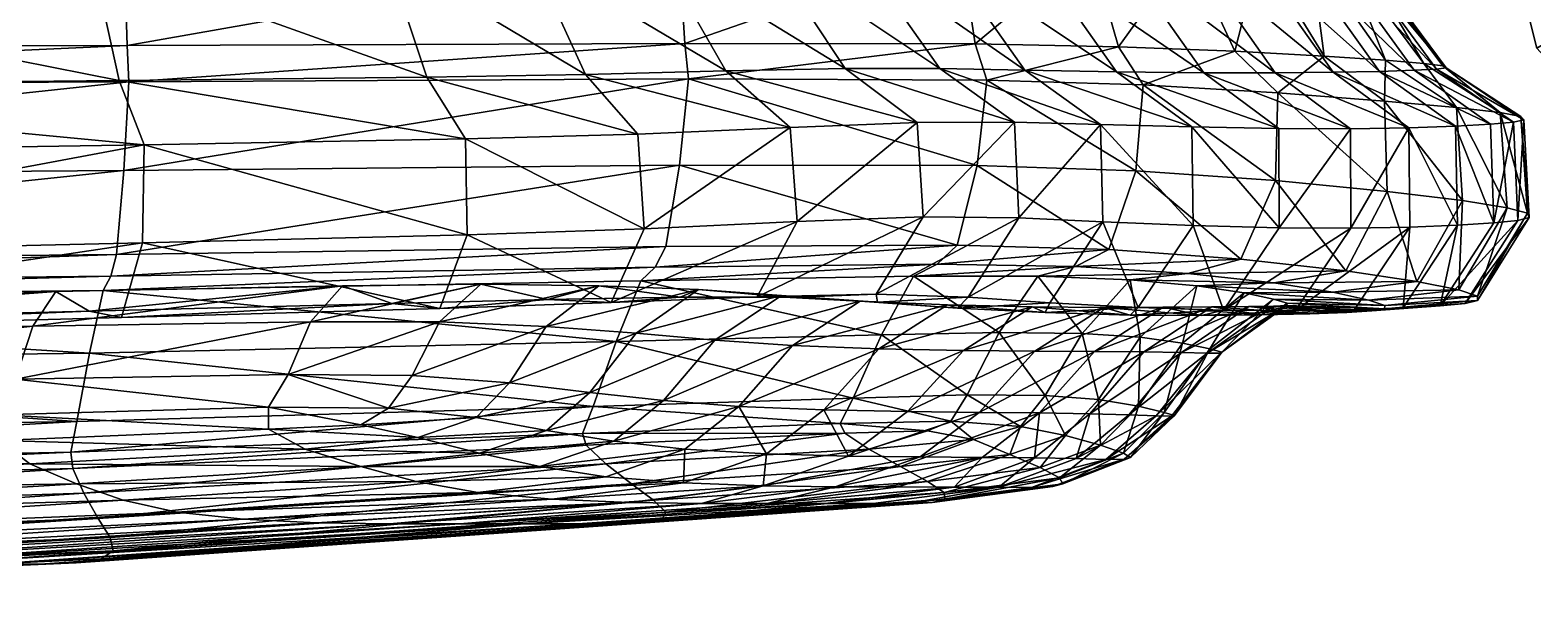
# Model space of a CAD drawing. Header units: centimetres. Extents: x -884 to 884, y -444 to 444.
# Drawn here: x -739.79 to -703.28, y -439 to -424.84 of the extents above; entities that cross this region are included whole.
import ezdxf

# ---------------------------------------------------------------- set-up
doc = ezdxf.new("R2010")
doc.units = ezdxf.units.CM
doc.layers.add('fabric', color=7, linetype='Continuous', true_color=0xb8e499)

msp = doc.modelspace()

# ---------------------------------------------------------------- meshes
at = {"layer": 'fabric', "color": 182, "true_color": 0x3900ca}
mesh = msp.add_polyface(dxfattribs=at)
corners = [(-696.89, -428.398, -52.081), (-699.29, -423.157, -51.519), (-701.56, -424.338, -70.378), (-698.921, -429.931, -70.694), (-703.185, -425.272, -95.424), (-703.468, -416.543, -70.042), (-705.185, -417.314, -95.424), (-698.813, -424.014, -39.445), (-696.453, -429.307, -40.078), (-695.513, -428.255, -39.209), (-697.679, -423.243, -38.585), (-699.633, -424.508, -40.956), (-701.592, -416.441, -40.324), (-695.822, -421.766, -39.446), (-696.57, -422.424, -38.722), (-694.576, -427.148, -39.323), (-696.562, -428.621, -45.701), (-696.993, -429.523, -45.004), (-699.517, -424.083, -44.319), (-698.977, -423.354, -45.034), (-697.12, -430, -41.598), (-699.802, -424.5, -42.771), (-697.239, -430.027, -43.438), (-701.755, -416.443, -42.134), (-701.411, -416.159, -43.669), (-701.56, -424.338, -120.47), (-698.921, -429.931, -120.153), (-696.89, -428.398, -138.767), (-699.29, -423.157, -139.329), (-703.468, -416.543, -120.805), (-699.633, -424.508, -149.891), (-698.813, -424.013, -151.402), (-696.453, -429.307, -150.769), (-695.513, -428.255, -151.638), (-697.679, -423.243, -152.262), (-701.592, -416.441, -150.523), (-696.57, -422.423, -152.125), (-698.977, -423.354, -145.813), (-696.562, -428.621, -145.146), (-699.517, -424.083, -146.528), (-696.993, -429.523, -145.843), (-699.802, -424.5, -148.077), (-697.239, -430.027, -147.409), (-697.12, -430, -149.249), (-701.755, -416.443, -148.713), (-701.411, -416.159, -147.178)]
mesh.append_faces([[corners[k] for k in face] for face in [(0, 1, 2), (3, 2, 4), (5, 2, 1), (6, 4, 2), (7, 8, 9), (9, 10, 7), (8, 7, 11), (12, 11, 7), (13, 14, 15), (14, 10, 9), (16, 17, 18), (18, 19, 16), (0, 16, 19), (19, 1, 0), (20, 11, 21), (22, 21, 18), (23, 21, 11), (24, 18, 21), (4, 25, 26), (27, 26, 25), (25, 28, 27), (28, 25, 29), (25, 4, 6), (30, 31, 32), (33, 32, 31), (31, 34, 33), (31, 30, 35), (33, 34, 36), (37, 38, 27), (27, 28, 37), (38, 37, 39), (39, 40, 38), (39, 41, 42), (41, 30, 43), (30, 41, 44), (41, 39, 45)]], dxfattribs={"vtx2": -1, "color": 182})
at = {"layer": 'fabric', "color": 224, "true_color": 0xa00075}
mesh = msp.add_polyface(dxfattribs=at)
corners = [(-789.669, -416.438, -367.071), (-789.663, -422.96, -367.694), (-758.934, -422.943, -367.455), (-758.936, -416.429, -366.83), (-797.936, -423.23, 292.154), (-797.957, -416.438, 292.063), (-772.586, -416.429, 290.861), (-772.516, -423.207, 290.969), (-737.5, -422.894, -366.738), (-737.461, -416.402, -366.105), (-724.027, -422.845, -365.967), (-723.964, -416.374, -365.331), (-731.126, -423.031, 281.17), (-731.315, -416.359, 280.998), (-727.906, -416.357, 277.95), (-727.62, -423.013, 278.066), (-738.283, -423.07, 283.595), (-738.392, -416.373, 283.397), (-715.719, -416.43, 200.404), (-715.337, -423.088, 200.46), (-717.558, -423.064, 235.201), (-717.953, -416.42, 235.148), (-724.502, -423.002, 272.134), (-724.86, -416.366, 272.071), (-722.217, -416.382, 263.893), (-721.817, -423.007, 263.924), (-719.611, -423.032, 253.984), (-720.017, -416.402, 253.949), (-717.183, -422.83, -365.567), (-717.165, -416.359, -364.941), (-752.44, -416.402, 287.328), (-752.356, -423.141, 287.488), (-789.647, -425.299, -369.798), (-758.882, -425.278, -369.559), (-772.276, -426.336, 292.675), (-797.886, -426.381, 293.861), (-751.928, -426.206, 289.202), (-737.623, -426.064, 285.263), (-730.145, -425.98, 282.68), (-726.296, -425.915, 279.318), (-722.881, -425.828, 273.041), (-719.984, -425.766, 264.504), (-717.689, -425.77, 254.36), (-715.617, -425.809, 235.452), (-714.034, -422.844, -365.085), (-716.829, -425.174, -367.617), (-723.884, -425.162, -368.061), (-723.791, -426.022, -370.131), (-737.431, -425.215, -368.845), (-758.838, -426.182, -371.631), (-737.39, -426.092, -370.922)]
mesh.append_faces([[corners[k] for k in face] for face in [(0, 1, 2), (2, 3, 0), (4, 5, 6), (6, 7, 4), (8, 9, 3), (3, 2, 8), (9, 8, 10), (10, 11, 9), (12, 13, 14), (14, 15, 12), (13, 12, 16), (16, 17, 13), (18, 19, 20), (20, 21, 18), (22, 23, 24), (24, 25, 22), (23, 22, 15), (15, 14, 23), (26, 27, 21), (21, 20, 26), (27, 26, 25), (25, 24, 27), (10, 28, 29), (30, 17, 16), (16, 31, 30), (6, 30, 31), (31, 7, 6), (32, 33, 2), (2, 1, 32), (34, 35, 4), (4, 7, 34), (36, 34, 7), (7, 31, 36), (37, 36, 31), (31, 16, 37), (38, 37, 16), (16, 12, 38), (39, 38, 12), (12, 15, 39), (40, 39, 15), (15, 22, 40), (41, 40, 22), (22, 25, 41), (42, 41, 25), (25, 26, 42), (43, 42, 26), (26, 20, 43), (44, 28, 45), (46, 45, 28), (28, 10, 46), (45, 46, 47), (48, 46, 10), (10, 8, 48), (33, 48, 8), (8, 2, 33), (48, 33, 49), (46, 48, 50)]], dxfattribs={"vtx2": -1, "color": 224})
mesh = msp.add_polyface(dxfattribs=at)
corners = [(-708.961, -423.095, -24.363), (-709.355, -416.438, -24.384), (-708.54, -416.438, -91.043), (-708.133, -423.088, -91.03), (-710.079, -423.1, 40.612), (-710.462, -416.438, 40.581), (-711.859, -416.438, 100.416), (-711.483, -423.104, 100.458), (-713.595, -416.436, 154.049), (-713.22, -423.101, 154.101), (-711.65, -422.883, -364.071), (-711.862, -416.366, -363.58), (-714.114, -416.357, -364.502), (-714.034, -422.844, -365.085), (-709.905, -422.934, -362.225), (-710.241, -416.382, -361.859), (-708.672, -422.983, -359.248), (-709.082, -416.402, -359.019), (-707.879, -423.024, -339.628), (-708.323, -416.42, -339.518), (-707.454, -423.053, -287.855), (-707.901, -416.431, -287.813), (-707.371, -423.071, -220.954), (-707.804, -416.436, -220.946), (-715.337, -423.088, 200.46), (-715.719, -416.43, 200.404), (-708.02, -416.438, -155.96), (-707.6, -423.081, -155.953), (-717.183, -422.83, -365.567), (-713.391, -425.848, 200.623), (-715.617, -425.809, 235.452), (-717.558, -423.064, 235.201), (-711.275, -425.875, 154.204), (-709.536, -425.877, 100.528), (-708.127, -425.863, 40.662), (-707, -425.841, -24.328), (-706.163, -425.814, -91.006), (-705.62, -425.786, -155.94), (-705.383, -425.753, -220.984), (-705.463, -425.708, -287.991), (-705.93, -425.648, -339.986), (-706.855, -425.571, -359.992), (-708.347, -425.473, -363.418), (-710.515, -425.351, -365.673), (-713.346, -425.24, -366.994), (-716.829, -425.174, -367.617), (-716.547, -426.052, -369.649)]
mesh.append_faces([[corners[k] for k in face] for face in [(0, 1, 2), (2, 3, 0), (1, 0, 4), (4, 5, 1), (6, 5, 4), (4, 7, 6), (8, 6, 7), (7, 9, 8), (10, 11, 12), (12, 13, 10), (11, 10, 14), (14, 15, 11), (16, 17, 15), (15, 14, 16), (17, 16, 18), (18, 19, 17), (20, 21, 19), (19, 18, 20), (21, 20, 22), (22, 23, 21), (24, 25, 8), (8, 9, 24), (26, 23, 22), (22, 27, 26), (2, 26, 27), (27, 3, 2), (28, 13, 12), (29, 30, 31), (31, 24, 29), (32, 29, 24), (24, 9, 32), (33, 32, 9), (9, 7, 33), (34, 33, 7), (7, 4, 34), (35, 34, 4), (4, 0, 35), (36, 35, 0), (0, 3, 36), (37, 36, 3), (3, 27, 37), (38, 37, 27), (27, 22, 38), (39, 38, 22), (22, 20, 39), (40, 39, 20), (20, 18, 40), (41, 40, 18), (18, 16, 41), (42, 41, 16), (16, 14, 42), (43, 42, 14), (14, 10, 43), (44, 43, 10), (10, 13, 44), (45, 44, 13), (44, 45, 46)]], dxfattribs={"vtx2": -1, "color": 224})
mesh = msp.add_polyface(dxfattribs=at)
corners = [(-789.627, -428.452, -372.388), (-789.632, -430.567, -371.486), (-758.914, -430.499, -371.262), (-758.857, -428.402, -372.157), (-789.632, -426.212, -371.868), (-758.838, -426.182, -371.631), (-772.085, -432.565, 291.848), (-771.982, -430.64, 293.634), (-751.53, -430.339, 290.331), (-751.529, -427.854, 290.729), (-772.041, -428.063, 294.168), (-737.014, -427.622, 286.77), (-737.057, -430.009, 286.487), (-751.828, -432.212, 288.687), (-737.566, -431.825, 285.004), (-737.508, -428.252, -371.466), (-724.007, -428.12, -370.694), (-723.791, -426.022, -370.131), (-737.39, -426.092, -370.922), (-737.686, -430.294, -370.59), (-724.341, -430.099, -369.844), (-729.172, -429.811, 283.732), (-729.213, -427.482, 284.032), (-724.872, -429.666, 280.074), (-725.667, -431.458, 278.843), (-729.83, -431.6, 282.355), (-729.844, -431.93, 274.312), (-728.838, -431.015, 275.669), (-725.967, -431.049, 270.267), (-739.719, -432.031, 279.07), (-739.159, -431.19, 280.753), (-732.201, -431.052, 278.533), (-732.978, -431.927, 276.961), (-758.882, -425.278, -369.559), (-789.647, -425.299, -369.798), (-751.928, -426.206, 289.202), (-737.623, -426.064, 285.263), (-772.276, -426.336, 292.675), (-725.019, -427.365, 280.417), (-730.145, -425.98, 282.68), (-737.431, -425.215, -368.845), (-723.884, -425.162, -368.061), (-789.664, -431.465, -367.006), (-759.062, -431.391, -366.79), (-758.982, -431.034, -369.067), (-789.648, -431.106, -369.289), (-737.824, -430.817, -368.401), (-738.013, -431.168, -366.141), (-724.604, -430.6, -367.675), (-724.953, -430.932, -365.445), (-730.996, -431.478, 280.476), (-727.218, -431.383, 277.277), (-738.354, -431.67, 282.912)]
mesh.append_faces([[corners[k] for k in face] for face in [(0, 1, 2), (2, 3, 0), (4, 0, 3), (3, 5, 4), (6, 7, 8), (9, 8, 7), (7, 10, 9), (8, 9, 11), (11, 12, 8), (13, 8, 12), (12, 14, 13), (15, 16, 17), (17, 18, 15), (3, 15, 18), (18, 5, 3), (15, 3, 2), (2, 19, 15), (16, 15, 19), (19, 20, 16), (21, 12, 11), (11, 22, 21), (23, 21, 22), (24, 25, 21), (12, 21, 25), (25, 14, 12), (26, 27, 28), (29, 30, 31), (32, 31, 27), (33, 34, 4), (4, 5, 33), (35, 36, 11), (11, 9, 35), (37, 35, 9), (9, 10, 37), (38, 22, 39), (36, 39, 22), (22, 11, 36), (5, 18, 40), (18, 17, 41), (42, 43, 44), (45, 44, 2), (2, 1, 45), (46, 44, 43), (43, 47, 46), (48, 46, 47), (47, 49, 48), (46, 48, 20), (20, 19, 46), (44, 46, 19), (19, 2, 44), (50, 51, 27), (27, 31, 50), (52, 50, 31), (31, 30, 52), (51, 50, 25), (25, 24, 51)]], dxfattribs={"vtx2": -1, "color": 224})
mesh = msp.add_polyface(dxfattribs=at)
corners = [(-716.78, -428.125, -370.218), (-717.268, -430.06, -369.401), (-713.577, -430.166, -368.688), (-716.547, -426.052, -369.649), (-712.925, -428.253, -369.437), (-723.791, -426.022, -370.131), (-724.007, -428.12, -370.694), (-724.341, -430.099, -369.844), (-721.154, -429.491, 273.522), (-722.127, -431.321, 272.573), (-725.667, -431.458, 278.843), (-724.872, -429.666, 280.074), (-721.324, -427.205, 273.826), (-725.019, -427.365, 280.417), (-718.237, -427.081, 265.002), (-718.093, -429.374, 264.791), (-719.23, -431.255, 264.164), (-715.763, -429.4, 254.595), (-717, -431.331, 254.232), (-715.868, -427.074, 254.691), (-713.723, -429.495, 235.694), (-729.213, -427.482, 284.032), (-729.172, -429.811, 283.732), (-716.245, -432.189, -363.752), (-715.302, -430.814, -364.655), (-718.325, -430.819, -365.087), (-719.101, -432.245, -364.099), (-724.953, -430.932, -365.445), (-727.25, -432.041, 269.315), (-725.967, -431.049, 270.267), (-723.545, -431.143, 262.696), (-730.145, -425.98, 282.68), (-726.296, -425.915, 279.318), (-722.881, -425.828, 273.041), (-719.984, -425.766, 264.504), (-717.689, -425.77, 254.36), (-715.617, -425.809, 235.452), (-713.786, -427.128, 235.688), (-716.829, -425.174, -367.617), (-717.749, -430.525, -367.272), (-724.604, -430.6, -367.675), (-714.391, -430.58, -366.697), (-719.202, -431.448, 253.761), (-717.26, -431.592, 235.242), (-719.621, -431.423, 234.981), (-721.532, -431.283, 253.325), (-721.324, -431.336, 263.414), (-715.017, -431.465, 235.527), (-723.995, -431.324, 271.421), (-727.218, -431.383, 277.277), (-728.838, -431.015, 275.669)]
mesh.append_faces([[corners[k] for k in face] for face in [(0, 1, 2), (3, 0, 4), (0, 3, 5), (5, 6, 0), (1, 0, 6), (6, 7, 1), (8, 9, 10), (10, 11, 8), (12, 8, 11), (11, 13, 12), (8, 12, 14), (14, 15, 8), (9, 8, 15), (15, 16, 9), (17, 18, 16), (16, 15, 17), (19, 17, 15), (15, 14, 19), (18, 17, 20), (21, 13, 11), (22, 11, 10), (23, 24, 25), (26, 25, 27), (28, 29, 30), (31, 32, 13), (33, 34, 14), (14, 12, 33), (32, 33, 12), (12, 13, 32), (35, 36, 37), (37, 19, 35), (34, 35, 19), (19, 14, 34), (5, 3, 38), (39, 40, 27), (27, 25, 39), (41, 39, 25), (25, 24, 41), (2, 1, 39), (40, 39, 1), (1, 7, 40), (42, 43, 44), (44, 45, 42), (46, 42, 45), (45, 30, 46), (42, 46, 16), (16, 18, 42), (43, 42, 18), (18, 47, 43), (48, 46, 30), (30, 29, 48), (49, 48, 29), (29, 50, 49), (48, 49, 10), (10, 9, 48), (46, 48, 9), (9, 16, 46)]], dxfattribs={"vtx2": -1, "color": 224})
mesh = msp.add_polyface(dxfattribs=at)
corners = [(-707.698, -429.653, 100.675), (-709.052, -431.657, 100.703), (-710.794, -431.647, 154.402), (-709.44, -429.646, 154.391), (-707.71, -427.234, 100.606), (-709.452, -427.232, 154.316), (-713.577, -430.166, -368.688), (-712.925, -428.253, -369.437), (-716.78, -428.125, -370.218), (-712.744, -426.169, -368.891), (-716.547, -426.052, -369.649), (-709.533, -428.489, -367.749), (-710.373, -430.402, -367.133), (-707.824, -430.688, -364.534), (-706.817, -428.757, -364.981), (-709.47, -426.358, -367.271), (-706.881, -426.561, -364.612), (-715.763, -429.4, 254.595), (-715.868, -427.074, 254.691), (-713.786, -427.128, 235.688), (-713.723, -429.495, 235.694), (-715.017, -431.465, 235.527), (-717, -431.331, 254.232), (-711.532, -429.585, 200.845), (-712.866, -431.577, 200.797), (-711.562, -427.188, 200.786), (-712.815, -432.3, -361.5), (-711.441, -431.049, -362.002), (-713.059, -430.902, -363.738), (-714.226, -432.211, -363.016), (-715.302, -430.814, -364.655), (-713.391, -425.848, 200.623), (-711.275, -425.875, 154.204), (-715.617, -425.809, 235.452), (-709.536, -425.877, 100.528), (-708.127, -425.863, 40.662), (-706.293, -427.21, 40.719), (-710.515, -425.351, -365.673), (-713.346, -425.24, -366.994), (-708.347, -425.473, -363.418), (-717.749, -430.525, -367.272), (-714.391, -430.58, -366.697), (-711.661, -430.753, -365.454), (-709.571, -430.982, -363.277), (-708.134, -431.206, -359.901), (-710.294, -431.222, -359.112), (-707.263, -431.397, -339.928), (-709.576, -431.378, -339.557), (-706.099, -430.943, -360.683), (-706.874, -431.527, -287.961), (-709.245, -431.475, -287.823)]
mesh.append_faces([[corners[k] for k in face] for face in [(0, 1, 2), (2, 3, 0), (4, 0, 3), (3, 5, 4), (6, 7, 8), (7, 9, 10), (11, 12, 13), (13, 14, 11), (15, 11, 14), (14, 16, 15), (11, 15, 9), (9, 7, 11), (12, 11, 7), (7, 6, 12), (17, 18, 19), (19, 20, 17), (20, 21, 22), (23, 3, 2), (2, 24, 23), (20, 23, 24), (24, 21, 20), (23, 20, 19), (19, 25, 23), (3, 23, 25), (25, 5, 3), (26, 27, 28), (29, 28, 30), (31, 32, 5), (5, 25, 31), (33, 31, 25), (25, 19, 33), (34, 35, 36), (36, 4, 34), (32, 34, 4), (4, 5, 32), (37, 38, 9), (9, 15, 37), (39, 37, 15), (15, 16, 39), (10, 9, 38), (40, 41, 6), (42, 41, 30), (30, 28, 42), (43, 42, 28), (28, 27, 43), (42, 43, 13), (13, 12, 42), (41, 42, 12), (12, 6, 41), (44, 43, 27), (27, 45, 44), (46, 44, 45), (45, 47, 46), (43, 44, 48), (48, 13, 43), (49, 46, 47), (47, 50, 49)]], dxfattribs={"vtx2": -1, "color": 224})
mesh = msp.add_polyface(dxfattribs=at)
corners = [(-707.698, -429.653, 100.675), (-707.71, -427.234, 100.606), (-706.293, -427.21, 40.719), (-706.266, -429.623, 40.77), (-709.052, -431.657, 100.703), (-707.608, -431.63, 40.791), (-705.106, -429.576, -24.252), (-704.228, -429.519, -90.958), (-705.529, -431.534, -90.951), (-706.428, -431.586, -24.238), (-705.155, -427.17, -24.288), (-704.303, -427.122, -90.98), (-703.405, -429.289, -288.158), (-704.625, -431.303, -288.1), (-704.619, -431.408, -220.998), (-703.367, -429.388, -221.015), (-703.567, -426.939, -288.125), (-703.497, -427.014, -221.012), (-704.072, -426.842, -340.341), (-703.899, -429.155, -340.441), (-705.074, -431.153, -340.299), (-704.987, -428.979, -360.964), (-706.099, -430.943, -360.683), (-705.129, -426.719, -360.736), (-706.881, -426.561, -364.612), (-706.817, -428.757, -364.981), (-707.824, -430.688, -364.534), (-703.645, -429.46, -155.913), (-704.923, -431.48, -155.91), (-703.747, -427.073, -155.925), (-707, -425.841, -24.328), (-706.163, -425.814, -91.006), (-708.127, -425.863, 40.662), (-705.62, -425.786, -155.94), (-705.383, -425.753, -220.984), (-705.463, -425.708, -287.991), (-705.93, -425.648, -339.986), (-706.855, -425.571, -359.992), (-708.347, -425.473, -363.418), (-708.134, -431.206, -359.901), (-707.263, -431.397, -339.928), (-706.874, -431.527, -287.961)]
mesh.append_faces([[corners[k] for k in face] for face in [(0, 1, 2), (2, 3, 0), (4, 0, 3), (3, 5, 4), (6, 7, 8), (8, 9, 6), (3, 6, 9), (9, 5, 3), (6, 3, 2), (2, 10, 6), (7, 6, 10), (10, 11, 7), (12, 13, 14), (14, 15, 12), (16, 12, 15), (15, 17, 16), (12, 16, 18), (18, 19, 12), (13, 12, 19), (19, 20, 13), (21, 22, 20), (20, 19, 21), (23, 21, 19), (19, 18, 23), (21, 23, 24), (24, 25, 21), (22, 21, 25), (25, 26, 22), (27, 28, 8), (8, 7, 27), (29, 27, 7), (7, 11, 29), (27, 29, 17), (17, 15, 27), (28, 27, 15), (15, 14, 28), (30, 31, 11), (11, 10, 30), (32, 30, 10), (10, 2, 32), (33, 34, 17), (17, 29, 33), (31, 33, 29), (29, 11, 31), (35, 36, 18), (18, 16, 35), (34, 35, 16), (16, 17, 34), (37, 38, 24), (24, 23, 37), (36, 37, 23), (23, 18, 36), (39, 40, 20), (20, 22, 39), (14, 13, 41), (40, 41, 13), (13, 20, 40)]], dxfattribs={"vtx2": -1, "color": 224})
mesh = msp.add_polyface(dxfattribs=at)
corners = [(-788.474, -438.891, -287.743), (-759.168, -438.59, -287.762), (-759.034, -438.376, -339.502), (-787.643, -439.002, -220.644), (-759.541, -438.697, -220.747), (-760.259, -438.733, -155.413), (-753.552, -434.544, 278.656), (-753.527, -435.356, 275.404), (-772.712, -435.868, 276.943), (-772.76, -434.881, 280.901), (-753.352, -433.542, 280.738), (-772.738, -433.752, 283.529), (-740.142, -433.32, 277.607), (-740.535, -434.184, 276.105), (-751.53, -430.339, 290.331), (-751.828, -432.212, 288.687), (-772.085, -432.565, 291.848), (-789.659, -437.75, -361.905), (-759.104, -437.489, -361.843), (-759.19, -436.755, -363.546), (-789.321, -438.67, -339.514), (-759.032, -438.019, -359.012), (-789.629, -438.302, -359.048), (-738.48, -436.089, -363.251), (-738.746, -435.495, -364.047), (-759.257, -436.028, -364.449), (-737.846, -437.169, -358.905), (-738.135, -436.705, -361.656), (-737.769, -437.493, -339.454), (-738.059, -437.687, -287.761), (-738.668, -437.784, -220.821), (-739.545, -437.816, -155.631), (-761.426, -438.733, -89.888), (-738.654, -434.345, -364.632), (-759.234, -434.675, -365.166), (-759.269, -435.517, -364.878), (-738.796, -435.097, -364.403), (-770.463, -438.59, 202.839), (-749.457, -437.687, 202.091), (-747.877, -437.784, 156.724), (-769.077, -438.697, 158.407), (-771.413, -438.376, 235.362), (-750.741, -437.493, 235.565), (-772.536, -436.755, 271.013), (-753.069, -436.088, 270.184), (-752.379, -436.705, 262.941), (-772.271, -437.489, 263.141), (-739.791, -435.377, 269.141), (-771.956, -438.019, 253.36), (-751.659, -437.169, 253.625), (-763.146, -438.733, -22.298), (-742.349, -437.816, -23.13), (-740.751, -437.816, -90.349), (-765.164, -438.733, 43.76), (-744.175, -437.816, 42.491), (-767.226, -438.733, 104.688), (-746.067, -437.816, 102.983), (-759.156, -432.952, -365.646), (-789.669, -433.039, -365.846), (-759.062, -431.391, -366.79), (-789.664, -431.465, -367.006), (-753.134, -432.241, 282.451), (-772.704, -432.439, 285.473), (-752.816, -431.46, 284.222), (-772.592, -431.711, 287.301), (-739.719, -432.031, 279.07), (-738.341, -432.69, -365.048), (-772.337, -432.337, 289.581), (-752.319, -432.018, 286.475)]
mesh.append_faces([[corners[k] for k in face] for face in [(0, 1, 2), (3, 4, 1), (5, 4, 3), (6, 7, 8), (8, 9, 6), (10, 6, 9), (9, 11, 10), (6, 10, 12), (7, 6, 13), (14, 15, 16), (17, 18, 19), (20, 2, 21), (22, 21, 18), (23, 19, 18), (24, 25, 19), (26, 21, 2), (27, 18, 21), (28, 2, 1), (29, 1, 4), (30, 4, 5), (31, 5, 32), (33, 34, 35), (36, 35, 25), (37, 38, 39), (39, 40, 37), (38, 37, 41), (41, 42, 38), (43, 44, 45), (45, 46, 43), (44, 43, 8), (8, 7, 44), (47, 44, 7), (48, 49, 42), (42, 41, 48), (49, 48, 46), (46, 45, 49), (50, 51, 52), (52, 32, 50), (51, 50, 53), (53, 54, 51), (55, 56, 54), (54, 53, 55), (56, 55, 40), (40, 39, 56), (34, 57, 58), (57, 59, 60), (61, 10, 11), (11, 62, 61), (63, 61, 62), (62, 64, 63), (10, 61, 65), (59, 57, 66), (57, 34, 33), (67, 68, 63), (63, 64, 67), (68, 67, 16), (16, 15, 68)]], dxfattribs={"vtx2": -1, "color": 224})
mesh = msp.add_polyface(dxfattribs=at)
corners = [(-718.165, -435.211, 100.86), (-720.229, -435.935, 101.011), (-721.977, -435.91, 154.679), (-719.908, -435.188, 154.501), (-716.732, -434.127, 100.759), (-718.472, -434.107, 154.39), (-715.262, -434.14, 40.836), (-716.66, -435.22, 40.911), (-718.68, -435.938, 41.023), (-716.25, -435.945, -90.881), (-717.339, -435.941, -24.093), (-715.387, -435.234, -24.166), (-714.777, -435.715, -339.366), (-717.583, -436.074, -339.373), (-717.565, -436.236, -287.746), (-724.43, -436.722, -287.751), (-724.839, -436.808, -220.869), (-717.873, -436.317, -220.893), (-714.695, -435.86, -287.746), (-718.447, -436.344, -155.852), (-719.306, -436.344, -90.815), (-715.455, -435.95, -155.883), (-720.105, -434.397, -363.651), (-719.997, -434.632, -363.403), (-717.989, -434.576, -363.202), (-717.42, -434.344, -363.365), (-719.789, -433.779, -363.792), (-717.018, -433.7, -363.489), (-715.724, -434.468, -362.743), (-716.868, -434.79, -362.728), (-715.985, -435.149, -361.328), (-721.896, -435.133, 200.658), (-720.504, -434.067, 200.569), (-720.47, -436.344, -23.973), (-721.879, -436.344, 41.206), (-719.411, -435.018, -362.776), (-718.644, -435.446, -361.357), (-724.345, -436.549, -339.4), (-717.989, -435.804, -358.732), (-715.248, -435.468, -358.717), (-724.641, -436.261, -358.79), (-715.375, -432.638, 100.663), (-717.114, -432.621, 154.288), (-719.101, -432.245, -364.099), (-716.245, -432.189, -363.752), (-718.325, -430.819, -365.087), (-719.167, -432.582, 200.493), (-722.566, -433.985, 234.884), (-717.502, -431.514, 200.495), (-721.268, -432.503, 234.884), (-719.621, -431.423, 234.981), (-715.442, -431.563, 154.247), (-717.26, -431.592, 235.242), (-715.129, -431.699, 200.638)]
mesh.append_faces([[corners[k] for k in face] for face in [(0, 1, 2), (2, 3, 0), (4, 0, 3), (3, 5, 4), (0, 4, 6), (6, 7, 0), (1, 0, 7), (7, 8, 1), (9, 10, 11), (7, 11, 10), (10, 8, 7), (12, 13, 14), (15, 14, 13), (16, 17, 14), (18, 14, 17), (19, 20, 9), (9, 21, 19), (17, 19, 21), (19, 17, 16), (22, 23, 24), (24, 25, 22), (26, 22, 25), (25, 27, 26), (28, 29, 30), (27, 25, 28), (29, 28, 25), (25, 24, 29), (3, 31, 32), (32, 5, 3), (33, 10, 9), (9, 20, 33), (10, 33, 34), (34, 8, 10), (1, 8, 34), (29, 35, 36), (36, 30, 29), (35, 29, 24), (24, 23, 35), (37, 13, 38), (39, 38, 13), (38, 39, 30), (30, 36, 38), (40, 38, 36), (41, 4, 5), (5, 42, 41), (43, 26, 27), (27, 44, 43), (45, 43, 44), (46, 32, 47), (48, 46, 49), (49, 50, 48), (46, 48, 51), (51, 42, 46), (32, 46, 42), (42, 5, 32), (52, 53, 48), (48, 50, 52)]], dxfattribs={"vtx2": -1, "color": 224})
mesh = msp.add_polyface(dxfattribs=at)
corners = [(-715.387, -435.234, -24.166), (-714.373, -435.251, -90.922), (-716.25, -435.945, -90.881), (-716.66, -435.22, 40.911), (-715.262, -434.14, 40.836), (-714.042, -434.16, -24.215), (-713.091, -434.185, -90.948), (-717.565, -436.236, -287.746), (-714.695, -435.86, -287.746), (-714.777, -435.715, -339.366), (-717.873, -436.317, -220.893), (-714.94, -435.93, -220.903), (-715.455, -435.95, -155.883), (-713.052, -435.227, -287.751), (-713.211, -435.267, -220.911), (-711.983, -434.204, -287.759), (-712.236, -434.13, -339.39), (-713.224, -435.12, -339.373), (-715.985, -435.149, -361.328), (-714.636, -434.687, -361.345), (-715.724, -434.468, -362.743), (-715.126, -433.719, -362.836), (-713.834, -433.818, -361.403), (-717.018, -433.7, -363.489), (-713.778, -434.923, -358.73), (-715.248, -435.468, -358.717), (-712.862, -433.978, -358.763), (-713.65, -435.269, -155.902), (-712.431, -434.211, -155.915), (-712.061, -434.222, -220.917), (-717.583, -436.074, -339.373), (-713.704, -431.577, 100.615), (-715.375, -432.638, 100.663), (-717.114, -432.621, 154.288), (-715.442, -431.563, 154.247), (-712.259, -431.573, 40.728), (-713.924, -432.645, 40.765), (-716.732, -434.127, 100.759), (-712.733, -432.657, -24.262), (-711.817, -432.67, -90.975), (-714.226, -432.211, -363.016), (-712.815, -432.3, -361.5), (-713.059, -430.902, -363.738), (-715.302, -430.814, -364.655), (-716.245, -432.189, -363.752), (-713.065, -431.762, 154.319), (-715.129, -431.699, 200.638), (-717.502, -431.514, 200.495), (-717.26, -431.592, 235.242), (-715.017, -431.465, 235.527), (-712.866, -431.577, 200.797)]
mesh.append_faces([[corners[k] for k in face] for face in [(0, 1, 2), (0, 3, 4), (4, 5, 0), (1, 0, 5), (5, 6, 1), (7, 8, 9), (10, 11, 8), (12, 11, 10), (13, 8, 11), (11, 14, 13), (15, 13, 14), (16, 17, 13), (8, 13, 17), (17, 9, 8), (18, 19, 20), (21, 20, 19), (19, 22, 21), (20, 21, 23), (24, 25, 9), (9, 17, 24), (26, 24, 17), (17, 16, 26), (24, 26, 22), (22, 19, 24), (25, 24, 19), (19, 18, 25), (27, 12, 2), (2, 1, 27), (28, 27, 1), (1, 6, 28), (29, 14, 27), (12, 27, 14), (14, 11, 12), (30, 9, 25), (31, 32, 33), (33, 34, 31), (32, 31, 35), (35, 36, 32), (37, 32, 36), (36, 4, 37), (38, 5, 4), (4, 36, 38), (5, 38, 39), (39, 6, 5), (40, 21, 22), (22, 41, 40), (42, 40, 41), (43, 44, 40), (21, 40, 44), (44, 23, 21), (41, 22, 26), (31, 34, 45), (46, 45, 34), (34, 47, 46), (46, 48, 49), (49, 50, 46), (45, 46, 50)]], dxfattribs={"vtx2": -1, "color": 224})
mesh = msp.add_polyface(dxfattribs=at)
corners = [(-740.142, -433.32, 277.607), (-740.535, -434.184, 276.105), (-753.552, -434.544, 278.656), (-740.538, -434.809, 273.604), (-753.527, -435.356, 275.404), (-739.791, -435.377, 269.141), (-733.102, -435.018, 268.197), (-731.754, -435.445, 261.962), (-738.664, -435.867, 262.569), (-733.999, -434.534, 272.282), (-730.407, -435.804, 253.382), (-737.526, -436.261, 253.742), (-759.104, -437.489, -361.843), (-738.135, -436.705, -361.656), (-738.48, -436.089, -363.251), (-726.278, -434.924, -363.618), (-738.746, -435.495, -364.047), (-759.19, -436.755, -363.546), (-759.034, -438.376, -339.502), (-737.769, -437.493, -339.454), (-737.846, -437.169, -358.905), (-759.032, -438.019, -359.012), (-759.168, -438.59, -287.762), (-738.059, -437.687, -287.761), (-759.541, -438.697, -220.747), (-738.668, -437.784, -220.821), (-724.839, -436.808, -220.869), (-739.545, -437.816, -155.631), (-760.259, -438.733, -155.413), (-761.426, -438.733, -89.888), (-740.751, -437.816, -90.349), (-725.515, -436.837, -155.778), (-726.111, -433.984, -364.066), (-738.654, -434.345, -364.632), (-738.796, -435.097, -364.403), (-759.269, -435.517, -364.878), (-759.257, -436.028, -364.449), (-726.368, -434.642, -363.898), (-733.995, -434.004, 274.416), (-733.514, -433.209, 275.631), (-749.457, -437.687, 202.091), (-734.599, -436.722, 201.628), (-732.819, -436.808, 155.6), (-747.877, -437.784, 156.724), (-750.741, -437.493, 235.565), (-736.223, -436.549, 235.736), (-753.069, -436.088, 270.184), (-752.379, -436.705, 262.941), (-751.659, -437.169, 253.625), (-726.49, -436.837, -90.659), (-742.349, -437.816, -23.13), (-727.799, -436.837, -23.691), (-744.175, -437.816, 42.491), (-746.067, -437.816, 102.983), (-731.045, -436.837, 101.835), (-729.348, -436.837, 41.637), (-753.134, -432.241, 282.451), (-752.816, -431.46, 284.222), (-739.159, -431.19, 280.753), (-739.719, -432.031, 279.07), (-753.352, -433.542, 280.738), (-738.341, -432.69, -365.048), (-738.013, -431.168, -366.141), (-759.062, -431.391, -366.79), (-759.156, -432.952, -365.646), (-732.978, -431.927, 276.961), (-732.201, -431.052, 278.533), (-730.996, -431.478, 280.476), (-738.354, -431.67, 282.912), (-737.566, -431.825, 285.004), (-752.319, -432.018, 286.475), (-751.828, -432.212, 288.687)]
mesh.append_faces([[corners[k] for k in face] for face in [(0, 1, 2), (1, 3, 4), (5, 6, 7), (7, 8, 5), (6, 5, 3), (3, 9, 6), (10, 11, 8), (12, 13, 14), (15, 16, 14), (17, 14, 16), (18, 19, 20), (21, 20, 13), (22, 23, 19), (24, 25, 23), (26, 25, 27), (28, 27, 25), (29, 30, 27), (31, 27, 30), (32, 33, 34), (35, 34, 33), (36, 16, 34), (37, 34, 16), (38, 1, 0), (0, 39, 38), (1, 38, 9), (9, 3, 1), (40, 41, 42), (42, 43, 40), (41, 40, 44), (44, 45, 41), (46, 5, 8), (8, 47, 46), (4, 3, 5), (48, 11, 45), (45, 44, 48), (11, 48, 47), (47, 8, 11), (49, 30, 50), (51, 50, 52), (53, 54, 55), (55, 52, 53), (54, 53, 43), (43, 42, 54), (56, 57, 58), (58, 59, 56), (59, 0, 60), (61, 33, 32), (61, 62, 63), (33, 61, 64), (65, 39, 0), (0, 59, 65), (66, 65, 59), (67, 68, 69), (70, 68, 58), (58, 57, 70), (68, 70, 71), (71, 69, 68)]], dxfattribs={"vtx2": -1, "color": 224})
mesh = msp.add_polyface(dxfattribs=at)
corners = [(-728.947, -434.252, 267.882), (-730.366, -434.735, 267.671), (-731.75, -434.432, 270.881), (-731.083, -434.021, 272.153), (-728.143, -433.407, 268.53), (-730.502, -433.231, 273.157), (-726.19, -433.641, 261.777), (-727.238, -434.564, 261.484), (-728.872, -435.118, 261.481), (-725.604, -434.826, 252.84), (-727.4, -435.443, 252.948), (-734.599, -436.722, 201.628), (-727.115, -436.236, 201.186), (-725.233, -436.317, 154.982), (-732.819, -436.808, 155.6), (-736.223, -436.549, 235.736), (-728.91, -436.074, 235.457), (-733.102, -435.018, 268.197), (-731.754, -435.445, 261.962), (-733.999, -434.534, 272.282), (-730.407, -435.804, 253.382), (-725.797, -435.69, 235.068), (-737.526, -436.261, 253.742), (-738.664, -435.867, 262.569), (-725.799, -435.377, -362.935), (-738.48, -436.089, -363.251), (-738.135, -436.705, -361.656), (-725.173, -435.867, -361.457), (-726.278, -434.924, -363.618), (-724.641, -436.261, -358.79), (-737.846, -437.169, -358.905), (-737.769, -437.493, -339.454), (-724.345, -436.549, -339.4), (-729.348, -436.837, 41.637), (-731.045, -436.837, 101.835), (-723.477, -436.344, 101.257), (-738.059, -437.687, -287.761), (-724.43, -436.722, -287.751), (-738.668, -437.784, -220.821), (-724.839, -436.808, -220.869), (-739.545, -437.816, -155.631), (-725.515, -436.837, -155.778), (-740.751, -437.816, -90.349), (-726.49, -436.837, -90.659), (-738.796, -435.097, -364.403), (-726.368, -434.642, -363.898), (-726.111, -433.984, -364.066), (-738.746, -435.495, -364.047), (-733.995, -434.004, 274.416), (-733.514, -433.209, 275.631), (-742.349, -437.816, -23.13), (-727.799, -436.837, -23.691), (-744.175, -437.816, 42.491), (-727.25, -432.041, 269.315), (-729.844, -431.93, 274.312), (-725.967, -431.049, 270.267), (-725.548, -432.404, -364.412), (-738.341, -432.69, -365.048), (-738.013, -431.168, -366.141), (-724.953, -430.932, -365.445), (-728.838, -431.015, 275.669), (-732.978, -431.927, 276.961), (-737.566, -431.825, 285.004), (-729.83, -431.6, 282.355), (-730.996, -431.478, 280.476)]
mesh.append_faces([[corners[k] for k in face] for face in [(0, 1, 2), (2, 3, 0), (4, 0, 3), (3, 5, 4), (0, 4, 6), (6, 7, 0), (1, 0, 7), (7, 8, 1), (9, 10, 8), (11, 12, 13), (13, 14, 11), (12, 11, 15), (15, 16, 12), (17, 1, 8), (8, 18, 17), (1, 17, 19), (19, 2, 1), (20, 10, 21), (21, 16, 20), (22, 20, 16), (16, 15, 22), (23, 18, 20), (10, 20, 18), (18, 8, 10), (24, 25, 26), (26, 27, 24), (25, 24, 28), (29, 30, 31), (31, 32, 29), (30, 29, 27), (27, 26, 30), (33, 34, 35), (34, 14, 13), (36, 37, 32), (32, 31, 36), (37, 36, 38), (38, 39, 37), (40, 41, 39), (42, 43, 41), (44, 45, 46), (47, 28, 45), (3, 48, 49), (49, 5, 3), (48, 3, 2), (2, 19, 48), (50, 51, 43), (52, 33, 51), (53, 4, 5), (5, 54, 53), (55, 53, 54), (46, 56, 57), (58, 57, 56), (56, 59, 58), (60, 54, 61), (49, 61, 54), (54, 5, 49), (62, 63, 64)]], dxfattribs={"vtx2": -1, "color": 224})
mesh = msp.add_polyface(dxfattribs=at)
corners = [(-717.583, -436.074, -339.373), (-724.345, -436.549, -339.4), (-724.43, -436.722, -287.751), (-717.565, -436.236, -287.746), (-724.839, -436.808, -220.869), (-725.515, -436.837, -155.778), (-718.447, -436.344, -155.852), (-719.306, -436.344, -90.815), (-726.49, -436.837, -90.659), (-720.105, -434.397, -363.651), (-719.789, -433.779, -363.792), (-726.111, -433.984, -364.066), (-726.368, -434.642, -363.898), (-719.997, -434.632, -363.403), (-726.278, -434.924, -363.618), (-728.872, -435.118, 261.481), (-727.238, -434.564, 261.484), (-725.604, -434.826, 252.84), (-724.396, -433.838, 252.924), (-726.19, -433.641, 261.777), (-722.566, -433.985, 234.884), (-723.879, -435.021, 234.911), (-727.4, -435.443, 252.948), (-725.797, -435.69, 235.068), (-721.896, -435.133, 200.658), (-719.908, -435.188, 154.501), (-721.977, -435.91, 154.679), (-723.911, -435.837, 200.838), (-720.504, -434.067, 200.569), (-727.115, -436.236, 201.186), (-725.233, -436.317, 154.982), (-728.91, -436.074, 235.457), (-727.799, -436.837, -23.691), (-720.47, -436.344, -23.973), (-729.348, -436.837, 41.637), (-721.879, -436.344, 41.206), (-723.477, -436.344, 101.257), (-720.229, -435.935, 101.011), (-731.045, -436.837, 101.835), (-719.411, -435.018, -362.776), (-725.799, -435.377, -362.935), (-725.173, -435.867, -361.457), (-718.644, -435.446, -361.357), (-717.989, -435.804, -358.732), (-724.641, -436.261, -358.79), (-724.953, -430.932, -365.445), (-725.548, -432.404, -364.412), (-719.101, -432.245, -364.099), (-723.545, -431.143, 262.696), (-725.063, -432.206, 262.166), (-727.25, -432.041, 269.315), (-728.143, -433.407, 268.53), (-723.151, -432.369, 253.066), (-721.532, -431.283, 253.325), (-719.621, -431.423, 234.981), (-721.268, -432.503, 234.884), (-719.167, -432.582, 200.493)]
mesh.append_faces([[corners[k] for k in face] for face in [(0, 1, 2), (3, 2, 4), (4, 5, 6), (7, 6, 5), (5, 8, 7), (9, 10, 11), (11, 12, 9), (13, 9, 12), (12, 14, 13), (15, 16, 17), (18, 17, 16), (16, 19, 18), (17, 18, 20), (20, 21, 17), (22, 17, 21), (21, 23, 22), (24, 25, 26), (26, 27, 24), (21, 24, 27), (27, 23, 21), (24, 21, 20), (20, 28, 24), (29, 27, 26), (26, 30, 29), (27, 29, 31), (31, 23, 27), (32, 33, 7), (7, 8, 32), (33, 32, 34), (34, 35, 33), (36, 30, 26), (26, 37, 36), (35, 36, 37), (36, 35, 34), (30, 36, 38), (39, 40, 41), (41, 42, 39), (40, 39, 13), (13, 14, 40), (43, 44, 1), (42, 41, 44), (45, 46, 47), (10, 47, 46), (46, 11, 10), (48, 49, 50), (51, 50, 49), (49, 19, 51), (52, 18, 19), (19, 49, 52), (53, 52, 49), (49, 48, 53), (52, 53, 54), (54, 55, 52), (18, 52, 55), (55, 20, 18), (20, 55, 56)]], dxfattribs={"vtx2": -1, "color": 224})
mesh = msp.add_polyface(dxfattribs=at)
corners = [(-713.211, -435.267, -220.911), (-712.061, -434.222, -220.917), (-711.983, -434.204, -287.759), (-713.052, -435.227, -287.751), (-712.236, -434.13, -339.39), (-713.65, -435.269, -155.902), (-712.431, -434.211, -155.915), (-711.079, -431.566, -24.286), (-712.733, -432.657, -24.262), (-713.924, -432.645, 40.765), (-712.259, -431.573, 40.728), (-710.177, -431.558, -90.986), (-711.817, -432.67, -90.975), (-710.831, -432.66, -287.769), (-710.864, -432.687, -220.924), (-709.245, -431.475, -287.823), (-709.257, -431.527, -220.939), (-709.576, -431.378, -339.557), (-711.127, -432.586, -339.415), (-711.786, -432.445, -358.812), (-712.862, -433.978, -358.763), (-710.294, -431.222, -359.112), (-711.441, -431.049, -362.002), (-712.815, -432.3, -361.5), (-711.193, -432.685, -155.927), (-713.091, -434.185, -90.948), (-709.569, -431.55, -155.932), (-706.879, -431.611, -220.968), (-706.874, -431.527, -287.961), (-704.619, -431.408, -220.998), (-707.188, -431.662, -155.921), (-707.796, -431.696, -90.969), (-705.529, -431.534, -90.951), (-704.923, -431.48, -155.91), (-708.699, -431.729, -24.264), (-709.88, -431.757, 40.757), (-707.608, -431.63, 40.791), (-706.428, -431.586, -24.238), (-711.325, -431.774, 100.655), (-713.704, -431.577, 100.615), (-713.065, -431.762, 154.319), (-710.794, -431.647, 154.402), (-709.052, -431.657, 100.703), (-712.866, -431.577, 200.797)]
mesh.append_faces([[corners[k] for k in face] for face in [(0, 1, 2), (3, 2, 4), (5, 6, 1), (7, 8, 9), (9, 10, 7), (8, 7, 11), (11, 12, 8), (13, 2, 1), (1, 14, 13), (15, 13, 14), (14, 16, 15), (13, 15, 17), (17, 18, 13), (2, 13, 18), (18, 4, 2), (19, 20, 4), (4, 18, 19), (21, 19, 18), (18, 17, 21), (19, 21, 22), (22, 23, 19), (20, 19, 23), (24, 6, 25), (25, 12, 24), (26, 24, 12), (12, 11, 26), (24, 26, 16), (16, 14, 24), (6, 24, 14), (14, 1, 6), (27, 28, 15), (15, 16, 27), (28, 27, 29), (30, 27, 16), (16, 26, 30), (31, 30, 26), (26, 11, 31), (30, 31, 32), (32, 33, 30), (27, 30, 33), (33, 29, 27), (34, 31, 11), (11, 7, 34), (35, 34, 7), (7, 10, 35), (34, 35, 36), (36, 37, 34), (31, 34, 37), (37, 32, 31), (38, 35, 10), (10, 39, 38), (40, 38, 39), (38, 40, 41), (41, 42, 38), (35, 38, 42), (42, 36, 35), (43, 41, 40)]], dxfattribs={"vtx2": -1, "color": 224})

doc.saveas('drawing.dxf')
